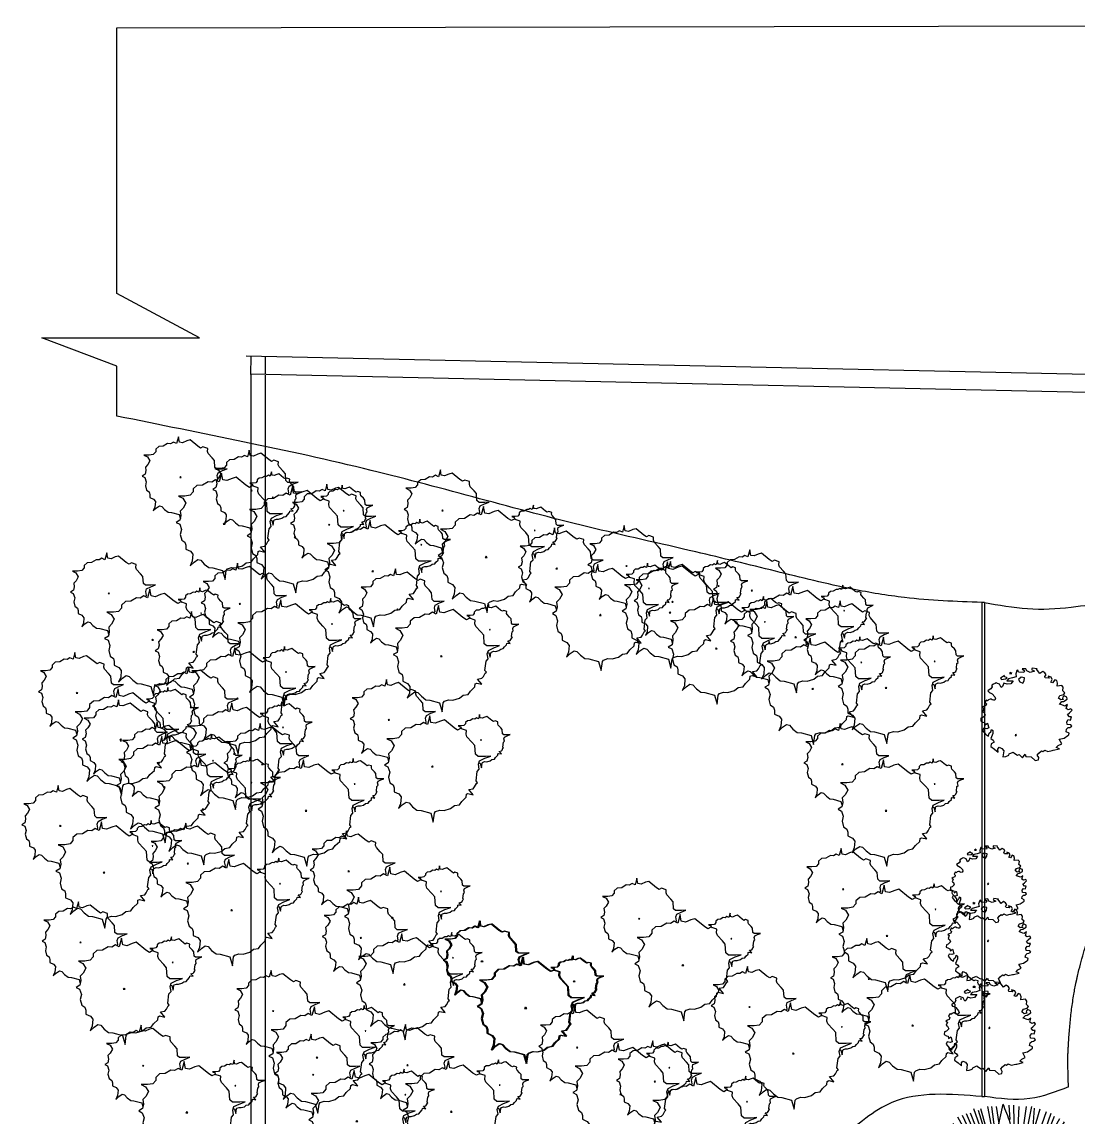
# Model space of a CAD drawing. Header units: millimetres. Extents: x 2699056 to 8562313, y 3604254 to 5198898.
# Drawn here: x 7222920 to 7282233, y 5012593 to 5074071 of the extents above; entities that cross this region are included whole.
import ezdxf

# ---------------------------------------------------------------- set-up
doc = ezdxf.new("R2010")
doc.units = ezdxf.units.MM
doc.header["$LTSCALE"] = 10
doc.header["$MEASUREMENT"] = 0
doc.layers.add('zelen', color=69, linetype='Continuous')

# ---------------------------------------------------------------- blocks, each defined once
blk = doc.blocks.new('K12-2')
at = {"linetype": 'Continuous'}
for p, q in [((-39.4, 233.2), (-44.2, 231.8)), ((-36.4, 222.2), (-39.4, 233.2)), ((2.7, 240.4), (-16, 239.4)), ((-16, 239.4), (-2.9, 229.8)), ((8.5, 228.4), (2.7, 240.4)), ((37.2, 242.9), (32.8, 236)), ((32.8, 236), (49, 227.3)), ((63.4, 239.9), (37.2, 242.9)), ((60, 238.5), (63.4, 239.9)), ((78.2, 215.1), (60, 238.5)), ((-110.2, 203.6), (-131.2, 190.2)), ((-131.2, 190.2), (-125.8, 183.5)), ((-125.8, 183.5), (-105.1, 186.5)), ((-111, 199.8), (-111, 199.8)), ((-95.4, 192.9), (-111, 199.8)), ((-105.1, 186.5), (-95.4, 192.9)), ((-88.1, 186.5), (-97.6, 176.8)), ((-97.6, 176.8), (-63.8, 176.4)), ((-67.3, 191.3), (-88.1, 186.5)), ((-75.8, 221.1), (-83.8, 215.1)), ((-83.8, 215.1), (-72.9, 214.1)), ((-63.8, 176.4), (-76.3, 160)), ((-72.9, 214.1), (-71.7, 220.1)), ((-47.9, 197.6), (-67.3, 191.3)), ((-44.2, 231.8), (-50.5, 213.2)), ((-50.5, 213.2), (-47.9, 197.6)), ((-7.3, 220.3), (-36.4, 222.2)), ((-21.4, 194.8), (-36.4, 183.8)), ((-36.4, 183.8), (-28.2, 170.2)), ((-3.9, 191.8), (-21.4, 194.8)), ((-12.6, 163.9), (-5.4, 176.8)), ((-2.9, 229.8), (-7.3, 220.3)), ((-5.4, 176.8), (-3.9, 191.8)), ((26.9, 221), (8.5, 228.4)), ((49, 227.3), (26.9, 221)), ((93.3, 225.4), (78.2, 215.1)), ((104.7, 218.1), (93.3, 225.4)), ((104.4, 199), (110.7, 207.7)), ((106.8, 191.8), (104.4, 199)), ((110.7, 207.7), (104.7, 218.1)), ((128.2, 190), (106.8, 191.8)), ((138, 196), (121.7, 200.8)), ((121.7, 200.8), (128.2, 190)), ((135.7, 169.7), (144, 183.5)), ((144, 183.5), (138, 196)), ((157.2, 181.4), (145.4, 165.6)), ((167.4, 177.8), (157.2, 181.4)), ((171.9, 163.7), (167.4, 177.8)), ((-191.6, 127.6), (-198.2, 123.6)), ((-198.2, 123.6), (-192.1, 115.1)), ((-182.4, 133.1), (-191.6, 127.6)), ((-175.4, 145), (-182.4, 133.1)), ((-167.8, 158.9), (-178.2, 152.9)), ((-178.2, 152.9), (-177.3, 149.7)), ((-177.3, 149.7), (-175.4, 145)), ((-160.5, 162.6), (-167.8, 158.9)), ((-153.5, 166), (-160.5, 162.6)), ((-147.4, 162.3), (-153.5, 166)), ((-136.5, 159.1), (-147.4, 162.3)), ((-127.8, 140.5), (-136.5, 159.1)), ((-119.9, 146.4), (-127.8, 140.5)), ((-113.7, 163.2), (-119.9, 146.4)), ((-96.1, 157.5), (-113.7, 163.2)), ((-76.3, 160), (-96.1, 157.5)), ((-28.2, 170.2), (-12.6, 163.9)), ((145.4, 165.6), (135.7, 169.7)), ((170.3, 147.4), (171.9, 163.7)), ((194.8, 151.5), (170.3, 147.4)), ((202.5, 141.9), (194.8, 151.5)), ((200.1, 122.9), (202.5, 141.9)), ((211.3, 112.1), (200.1, 122.9)), ((-206.4, 74.1), (-213.7, 61.9)), ((-213.7, 61.9), (-206.6, 54.3)), ((-200.8, 69.6), (-206.4, 74.1)), ((-195, 75.5), (-200.8, 69.6)), ((-186.7, 79.2), (-195, 75.5)), ((-192.1, 115.1), (-186.3, 111.9)), ((-181.6, 78.5), (-186.7, 79.2)), ((-186.3, 111.9), (-175.4, 106.9)), ((-176.1, 74.4), (-181.6, 78.5)), ((-169, 72.7), (-176.1, 74.4)), ((-175.4, 106.9), (-161.2, 90.2)), ((-162.2, 73), (-169, 72.7)), ((-157.4, 80.3), (-162.2, 73)), ((-161.2, 90.2), (-157.4, 80.3)), ((176.5, 84.7), (184.3, 97.8)), ((188.7, 74.2), (176.5, 84.7)), ((181.9, 50.9), (194.6, 65.4)), ((184.3, 97.8), (204.7, 103.2)), ((204.5, 76.7), (188.7, 74.2)), ((194.6, 65.4), (203.8, 66.6)), ((200.9, 89.6), (198.2, 82.4)), ((198.2, 82.4), (204.5, 76.7)), ((206.5, 96.9), (200.9, 89.6)), ((203.8, 66.6), (222.9, 79)), ((204.7, 103.2), (211.3, 112.1)), ((222, 90), (206.5, 96.9)), ((222.9, 79), (222, 90)), ((-220, 39.8), (-228.5, 34.3)), ((-228.5, 34.3), (-219.3, 29.9)), ((-219.3, 29.9), (-225.6, 12.9)), ((-225.6, 12.9), (-218.6, 7.6)), ((-210.1, 44.4), (-220, 39.8)), ((-218.6, 7.6), (-213, -5.8)), ((-206.6, 54.3), (-210.1, 44.4)), ((6.3, 3.5), (0, 0)), ((0, 0), (2, -5.3)), ((5.1, -2.8), (8, 1.4)), ((183.9, 51.6), (181.9, 50.9)), ((204, 44.2), (183.9, 51.6)), ((210.8, 41.9), (204, 44.2)), ((224.6, 50.9), (210.8, 41.9)), ((218.3, 29.3), (224.6, 50.9)), ((229, 22.6), (218.3, 29.3)), ((225.2, -3), (235.1, 5.3)), ((242.8, 27), (229, 22.6)), ((235.1, 5.3), (248.9, 19.4)), ((248.9, 19.4), (242.8, 27)), ((-236.1, -22.1), (-236.3, -35.7)), ((-236.3, -35.7), (-224.6, -42.8)), ((-225.4, -18.7), (-236.1, -22.1)), ((-213, -5.8), (-225.4, -18.7)), ((-224.6, -42.8), (-216.4, -45.4)), ((-216.4, -45.4), (-213.2, -58.2)), ((-213.2, -58.2), (-201.3, -48.3)), ((-201.3, -48.3), (-199.7, -51.6)), ((-199.7, -51.6), (-193.8, -74.2)), ((2, -5.3), (5.1, -2.8)), ((220.7, -41.4), (229, -30.1)), ((222.5, -56), (220.7, -41.4)), ((242.9, -58), (222.5, -56)), ((235.1, -15.6), (225.2, -3)), ((229, -30.1), (240.7, -33.2)), ((247, -15.6), (235.1, -15.6)), ((240.7, -33.2), (247, -15.6)), ((248.7, -64.5), (242.9, -58)), ((-220.3, -75.8), (-226.3, -87.3)), ((-226.3, -87.3), (-211, -107.5)), ((-204.7, -78.3), (-220.3, -75.8)), ((-211, -107.5), (-195.5, -117.2)), ((-193.8, -74.2), (-204.7, -78.3)), ((-195.5, -117.2), (-190.7, -102)), ((-190.7, -102), (-182.1, -94.6)), ((-172.2, -103.4), (-183.1, -130.3)), ((-182.1, -94.6), (-179.7, -82.4)), ((-179.7, -82.4), (-172.2, -88.4)), ((-172.2, -88.4), (-172.2, -103.4)), ((206.7, -128), (225.9, -114.4)), ((217.3, -94.4), (220, -81.1)), ((233.4, -101.5), (217.3, -94.4)), ((220, -81.1), (228.8, -72.8)), ((225.9, -114.4), (232.4, -110.3)), ((228.8, -72.8), (237.1, -71.8)), ((232.4, -110.3), (233.4, -101.5)), ((237.1, -71.8), (248.7, -64.5)), ((-183.1, -130.3), (-170.9, -139.7)), ((-181.2, -159.5), (-182.9, -172.4)), ((-182.9, -172.4), (-162.4, -187.2)), ((-164.2, -150.3), (-181.2, -159.5)), ((-170.9, -139.7), (-164.2, -150.3)), ((165.1, -178.2), (175.1, -167.4)), ((175.1, -167.4), (194.5, -158)), ((181.4, -133.6), (206.7, -128)), ((194.5, -158), (181.4, -133.6)), ((-162.4, -187.2), (-144.5, -203.3)), ((-144.7, -186.7), (-138.7, -177)), ((-144.5, -203.3), (-144.7, -186.7)), ((-138.7, -177), (-124.3, -183.3)), ((-124.3, -183.3), (-113.9, -196.4)), ((-113.9, -196.4), (-118.2, -227.7)), ((-118.2, -227.7), (-103.4, -225.6)), ((-103.4, -225.6), (-87.6, -219.7)), ((-87.6, -219.7), (-85, -212.5)), ((-85, -212.5), (-63.4, -202.2)), ((-63.4, -202.2), (-60, -206.3)), ((-60, -206.3), (-40.6, -219.2)), ((-40.6, -219.2), (-32.1, -215.5)), ((-32.1, -215.5), (-15, -233)), ((-15, -233), (0.7, -213.7)), ((0.7, -213.7), (3.4, -226.1)), ((3.4, -226.1), (32.3, -227.9)), ((32.3, -227.9), (53.2, -247.3)), ((64.3, -218.5), (72.9, -207.5)), ((72.2, -232.3), (64.3, -218.5)), ((70.2, -243.2), (72.2, -232.3)), ((72.9, -207.5), (86.9, -196)), ((86.9, -196), (93.8, -199.9)), ((93.8, -199.9), (104, -192)), ((104, -192), (119.8, -199.8)), ((119.8, -199.8), (143.5, -194.3)), ((143.5, -194.3), (149.6, -193.4)), ((149.6, -193.4), (183.1, -184.9)), ((183.1, -184.9), (165.1, -178.2)), ((53.2, -247.3), (70.2, -243.2))]:
    blk.add_line(p, q, dxfattribs=at)
blk = doc.blocks.new('Clump of Trees or Bushes - plan')
for points in [[(-10.993, 56.487), (-9.228, 58.426), (-10.144, 63.512), (-8.923, 67.033), (-3.43, 69.772), (2.673, 72.119), (-2.82, 71.728), (-10.449, 71.728), (-13.195, 74.075), (-13.806, 83.073), (-16.857, 86.594), (-22.045, 92.071), (-22.961, 94.81), (-22.656, 98.722), (-28.759, 100.678), (-31.811, 99.113), (-35.472, 101.461), (-45.543, 109.676), (-49.815, 108.503), (-55.308, 106.155), (-59.58, 106.938), (-60.801, 113.98), (-63.242, 104.982), (-67.209, 106.938), (-70.872, 104.59), (-74.839, 104.982), (-80.637, 101.461), (-86.435, 101.069), (-90.402, 97.548), (-90.402, 94.419), (-93.454, 90.898), (-98.947, 90.115), (-105.66, 90.115), (-101.083, 87.768), (-98.031, 82.682), (-100.778, 77.596), (-103.829, 74.466), (-103.219, 69.772), (-104.134, 65.077), (-108.102, 62.73), (-104.439, 60.774), (-102.609, 55.297), (-103.829, 50.211), (-102.303, 44.342), (-98.947, 41.995), (-98.031, 38.865), (-98.031, 34.953), (-93.148, 32.606), (-90.707, 29.476), (-91.317, 22.434), (-93.454, 17.348), (-89.487, 21.26), (-85.519, 23.999), (-82.468, 23.216), (-78.806, 19.304), (-74.228, 15.783), (-69.956, 15.392), (-59.886, 12.653), (-58.254, 7.074)], [(59.448, 5.262), (60.936, 4.858), (62.652, -1.011), (63.415, 4.858), (64.178, 5.836), (66.848, 6.814), (69.709, 6.569), (73.905, 7.792), (76.385, 9.748), (79.627, 10.237), (81.153, 12.438), (84.014, 15.127), (84.205, 17.084), (85.158, 17.573), (88.591, 16.839), (85.73, 20.262), (88.591, 20.751), (89.545, 21.974), (90.689, 24.174), (91.452, 24.663), (90.499, 25.886), (91.261, 31.999), (92.596, 33.466), (92.024, 36.645), (92.787, 38.845), (96.22, 40.557), (100.035, 42.024), (96.602, 41.779), (91.834, 41.779), (90.117, 43.246), (89.736, 48.871), (87.828, 51.071), (84.586, 54.494), (84.014, 56.206), (84.205, 58.651), (80.39, 59.873), (78.483, 58.895), (76.194, 60.362), (69.9, 65.497), (67.23, 64.764), (63.797, 63.297), (61.126, 63.786), (60.364, 68.187), (58.838, 62.563), (56.358, 63.786), (54.07, 62.319), (51.59, 62.563), (47.966, 60.362), (44.343, 60.118), (41.863, 57.917), (41.863, 55.961), (39.956, 53.761), (36.523, 53.272), (32.327, 53.272), (35.187, 51.805), (36.641, 49.381)]]:
    blk.add_lwpolyline(points)
for points in [[(-4.577, 66.508), (-7.629, 55.261), (-12.588, 57.706), (-17.166, 54.772), (-22.125, 55.261), (-29.372, 50.86), (-36.62, 50.371), (-41.579, 45.969), (-41.579, 42.057), (-45.393, 37.656), (-52.259, 36.678), (-60.651, 36.678), (-54.93, 33.743), (-51.115, 27.386), (-54.548, 21.029), (-58.363, 17.116), (-57.6, 11.248), (-58.744, 5.38), (-63.703, 2.446), (-59.126, 0), (-56.837, -6.846), (-58.363, -13.203), (-56.455, -20.539), (-52.259, -23.473), (-51.115, -27.385), (-51.115, -32.275), (-45.012, -35.21), (-41.96, -39.122), (-42.723, -47.924), (-45.393, -54.282), (-40.434, -49.391), (-35.475, -45.968), (-31.661, -46.946), (-27.083, -51.837), (-21.362, -56.238), (-16.021, -56.727), (-3.433, -60.15), (0, -71.887), (1.526, -60.15), (3.052, -58.194), (8.392, -56.238), (14.114, -56.727), (22.506, -54.282), (27.465, -50.369), (33.949, -49.391), (37.001, -44.99), (42.723, -39.611), (43.104, -35.699), (45.012, -34.721), (51.878, -36.188), (46.156, -29.341), (51.878, -28.363), (53.785, -25.918), (56.074, -21.517), (57.6, -20.539), (55.692, -18.094), (57.218, -5.868), (59.888, -2.934), (58.744, 3.424), (60.27, 7.825), (67.136, 11.248), (74.765, 14.182), (67.899, 13.693), (58.363, 13.693), (54.93, 16.627), (54.167, 27.875), (50.352, 32.276), (43.867, 39.123), (42.723, 42.546), (43.104, 47.436), (35.475, 49.882), (31.661, 47.925), (27.083, 50.86), (14.495, 61.129), (9.155, 59.662), (2.289, 56.728), (-3.052, 57.706)], [(-58.055, 61.947), (-58.97, 60.774), (-57.139, 60.774)], [(62.08, 35.667), (61.508, 34.933), (62.652, 34.933)], [(-1.144, 1.468), (-2.289, 0), (0, 0)]]:
    blk.add_lwpolyline(points, close=True)
blk = doc.blocks.new('T12')
for p, q in [((-0.023, 0.047), (-0.446, 1.098)), ((-0.149, 0.431), (-0.409, 1.143)), ((-0.097, 0.297), (-0.357, 1.125)), ((-0.143, 0.493), (-0.328, 1.143)), ((-0.135, 0.546), (-0.253, 1.17)), ((-0.164, 0.831), (-0.209, 1.17)), ((-0.127, 0.983), (-0.157, 1.17)), ((-0.002, 1.026), (-0.016, 1.187)), ((0.021, 0.11), (0.332, 1.143)), ((0.044, 0.804), (0.036, 1.187)), ((0.044, 0.225), (0.177, 1.17)), ((0.066, 0.546), (0.095, 1.17)), ((0.088, 0.404), (0.236, 1.17)), ((0.118, 0.297), (0.399, 1.116)), ((0.251, 0.946), (0.266, 1.152)), ((0.259, 0.537), (0.452, 1.098)), ((-0.284, 0.483), (-0.639, 0.983)), ((-0.298, 0.537), (-0.587, 1.053)), ((-0.143, 0.252), (-0.535, 1.071)), ((-0.149, 0.306), (-0.491, 1.09)), ((0.332, 0.67), (0.488, 1.063)), ((0.384, 0.751), (0.548, 1.036)), ((0.496, 0.831), (0.6, 1)), ((-0.476, 0.715), (-0.668, 0.929)), ((0.622, 0.724), (0.748, 0.884)), ((0.629, 0.795), (0.718, 0.92)), ((-0.387, 0.314), (-0.936, 0.742)), ((-0.602, 0.537), (-0.861, 0.795)), ((-0.668, 0.617), (-0.847, 0.839)), ((-0.691, 0.715), (-0.802, 0.849)), ((0.102, 0.092), (0.867, 0.795)), ((0.259, 0.217), (0.911, 0.732)), ((0.533, 0.563), (0.815, 0.839)), ((-0.068, 0.056), (-1.01, 0.617)), ((-0.328, 0.225), (-0.981, 0.689)), ((0.029, 0.02), (0.963, 0.653)), ((0.488, 0.261), (0.978, 0.626)), ((-0.595, 0.261), (-1.07, 0.528)), ((-0.491, 0.252), (-1.033, 0.555)), ((0.326, 0.181), (1.045, 0.501)), ((0.577, 0.297), (1.023, 0.6)), ((-0.298, 0.127), (-1.114, 0.404)), ((-0.232, 0.119), (-1.099, 0.458)), ((0.822, 0.341), (1.037, 0.439)), ((0.941, 0.341), (1.075, 0.386)), ((-0.773, 0.217), (-1.159, 0.279)), ((-0.632, 0.199), (-1.136, 0.341)), ((-1.077, 0.217), (-1.166, 0.234)), ((0.755, 0.1), (1.156, 0.154)), ((0.978, 0.181), (1.141, 0.225)), ((-0.936, 0.056), (-1.166, 0.047)), ((-1.01, 0.083), (-1.151, 0.1)), ((-0.706, -0.015), (-1.151, 0.003)), ((0.488, 0.03), (1.164, 0.038)), ((0.659, 0.083), (1.156, 0.1)), ((-0.491, -0.015), (-1.195, -0.131)), ((-0.276, -0.032), (-1.18, -0.202)), ((-0.802, -0.032), (-1.18, -0.059)), ((-0.075, -0.015), (-1.143, -0.3)), ((-0.091, -0.122), (-0.736, -0.941)), ((-0.023, -0.112), (0.102, -1.164)), ((0.036, -0.042), (0.77, -0.861)), ((0.147, -0.007), (1.178, -0.05)), ((0.377, -0.059), (1.178, -0.157)), ((-0.446, -0.166), (-1.143, -0.345)), ((-0.394, -0.157), (-1.106, -0.415)), ((-0.342, -0.131), (-1.07, -0.495)), ((-0.008, -0.157), (0.036, -1.155)), ((0.006, -0.131), (0.177, -1.155)), ((0.147, -0.131), (0.837, -0.798)), ((0.222, -0.166), (0.919, -0.736)), ((0.266, -0.219), (0.911, -0.808)), ((0.637, -0.139), (1.156, -0.219)), ((0.741, -0.176), (1.104, -0.282)), ((-0.639, -0.336), (-1.033, -0.54)), ((-0.284, -0.318), (-0.757, -0.915)), ((-0.335, -0.363), (-0.757, -0.87)), ((-0.187, -0.291), (-0.684, -0.941)), ((-0.031, -0.326), (-0.068, -1.182)), ((-0.016, -0.256), (-0.002, -1.155)), ((0.236, -0.326), (0.711, -0.915)), ((0.533, -0.345), (0.963, -0.692)), ((0.926, -0.282), (1.089, -0.318)), ((1, -0.345), (1.097, -0.353)), ((-0.699, -0.388), (-1.025, -0.594)), ((-0.379, -0.398), (-0.817, -0.834)), ((-0.232, -0.398), (-0.624, -0.995)), ((-0.261, -0.47), (-0.558, -1.012)), ((0.274, -0.371), (0.644, -0.985)), ((0.652, -0.38), (0.978, -0.647)), ((0.763, -0.415), (1.023, -0.585)), ((0.978, -0.47), (1.045, -0.513)), ((-0.684, -0.594), (-0.869, -0.781)), ((0.11, -0.487), (0.214, -1.146)), ((-0.78, -0.62), (-0.906, -0.746)), ((-0.305, -0.612), (-0.513, -1.039)), ((-0.32, -0.719), (-0.469, -1.075)), ((-0.083, -0.612), (-0.172, -1.137)), ((-0.068, -0.665), (-0.105, -1.127)), ((0.162, -0.612), (0.28, -1.102)), ((0.259, -0.816), (0.326, -1.102)), ((0.459, -0.808), (0.577, -1.003)), ((-0.365, -0.958), (-0.454, -1.102)), ((-0.209, -0.923), (-0.246, -1.146)), ((0.318, -0.896), (0.377, -1.057)), ((0.473, -0.95), (0.504, -1.039))]:
    blk.add_line(p, q)
for points in [[(-0.014, 0.011, -0.018232), (-0.094, 0.29, -0.024654), (-0.135, 0.501, -0.00785), (-0.167, 0.754, -0.014321), (-0.149, 0.893), (-0.083, 1.195)], [(-0.014, 0.011, 0.025596), (0.035, 0.302, 0.037835), (0.044, 0.501, 0.00676), (0.033, 0.716, 0.00961), (0.021, 0.866, 0.051445), (-0.004, 0.99, 0.029602), (-0.083, 1.195)], [(-0.013, 0.012, 0.025596), (-0.151, 0.272, 0.037835), (-0.266, 0.435, 0.00676), (-0.406, 0.599, 0.00961), (-0.508, 0.71, 0.051445), (-0.603, 0.793, 0.029602), (-0.791, 0.907)], [(-0.013, 0.012, -0.018232), (-0.246, 0.184, -0.024654), (-0.408, 0.326, -0.00785), (-0.588, 0.506, -0.014321), (-0.659, 0.628), (-0.791, 0.907)], [(-0.014, 0.011, 0.025596), (0.209, 0.204, 0.037835), (0.342, 0.353, 0.00676), (0.47, 0.525, 0.00961), (0.556, 0.649, 0.051445), (0.616, 0.761, 0.029602), (0.685, 0.969)], [(-0.014, 0.011, -0.018232), (0.102, 0.277, -0.024654), (0.204, 0.466, -0.00785), (0.34, 0.682, -0.014321), (0.442, 0.778), (0.685, 0.969)], [(-0.005, 0.013, -0.018232), (0.254, 0.145, -0.024654), (0.452, 0.226, -0.00785), (0.694, 0.307, -0.014321), (0.835, 0.316), (1.144, 0.309)], [(-0.005, 0.013, 0.025596), (0.29, 0.021, 0.037835), (0.487, 0.051, 0.00676), (0.695, 0.103, 0.00961), (0.841, 0.144, 0.051445), (0.958, 0.193, 0.029602), (1.144, 0.309)], [(-0.021, 0.014, 0.025596), (-0.298, 0.116, 0.037835), (-0.492, 0.161, 0.00676), (-0.705, 0.191, 0.00961), (-0.855, 0.207, 0.051445), (-0.982, 0.205, 0.029602), (-1.198, 0.166)], [(-0.021, 0.014, -0.018232), (-0.31, -0.013, -0.024654), (-0.525, -0.014, -0.00785), (-0.78, 0.001, -0.014321), (-0.913, 0.044), (-1.198, 0.166)], [(0, 0.013, 0.025596), (-0.149, -0.241, 0.037835), (-0.228, -0.424, 0.00676), (-0.294, -0.628, 0.00961), (-0.336, -0.774, 0.051445), (-0.357, -0.899, 0.029602), (-0.356, -1.118)], [(0, 0.013, -0.018232), (-0.025, -0.276, -0.024654), (-0.061, -0.487, -0.00785), (-0.121, -0.736, -0.014321), (-0.187, -0.86), (-0.356, -1.118)], [(-0.014, 0.005, 0.025596), (0.045, -0.283, 0.037835), (0.11, -0.472, 0.00676), (0.198, -0.668, 0.00961), (0.264, -0.804, 0.051445), (0.332, -0.911, 0.029602), (0.48, -1.073)], [(-0.014, 0.005, -0.018232), (0.161, -0.226, -0.024654), (0.276, -0.407, -0.00785), (0.398, -0.632, -0.014321), (0.432, -0.768), (0.48, -1.073)], [(-0.003, 0.002, 0.025596), (0.236, -0.17, 0.037835), (0.411, -0.266, 0.00676), (0.609, -0.351, 0.00961), (0.749, -0.407, 0.051445), (0.872, -0.438, 0.029602), (1.09, -0.458)], [(-0.003, 0.002, -0.018232), (0.283, -0.05, -0.024654), (0.49, -0.106, -0.00785), (0.731, -0.188, -0.014321), (0.849, -0.266), (1.09, -0.458)], [(0, -0.005, 0.025596), (-0.273, -0.115, 0.037835), (-0.447, -0.212, 0.00676), (-0.625, -0.333, 0.00961), (-0.747, -0.423, 0.051445), (-0.839, -0.509, 0.029602), (-0.973, -0.683)], [(0, -0.005, -0.018232), (-0.196, -0.219, -0.024654), (-0.354, -0.364, -0.00785), (-0.553, -0.524, -0.014321), (-0.681, -0.582), (-0.973, -0.683)]]:
    blk.add_lwpolyline(points, format="xyb")

msp = doc.modelspace()

# ---------------------------------------------------------------- linework, layer by layer
for p, q in [((7228251, 5073746), (7390259, 5074071)), ((7228251, 5058828), (7228251, 5073746)), ((7232891, 5056343), (7228251, 5058828)), ((7228251, 5054752), (7224036, 5056343)), ((7224036, 5056343), (7232891, 5056343)), ((7399842, 5051750), (7235511, 5055299)), ((7235772, 5054272), (7235794, 5055293)), ((7236579, 5055276), (7236574, 5054276)), ((7228251, 5051945), (7228251, 5054752)), ((7398842, 5050772), (7235772, 5054289)), ((7235772, 5054272), (7235772, 4928920)), ((7236579, 5054250), (7236572, 4929920)), ((7276828, 5041482), (7276828, 5013746)), ((7276978, 5041482), (7276828, 5041482)), ((7276978, 5041482), (7276978, 5013746)), ((7276978, 5040284), (7276978, 5040284)), ((7276828, 5013746), (7276978, 5013746))]:
    msp.add_line(p, q)
at = {"linetype": 'Continuous'}
for p, q in [((7278794, 5037671), (7278728, 5037475)), ((7278845, 5037686), (7278794, 5037671)), ((7278877, 5037570), (7278845, 5037686)), ((7279290, 5037762), (7279092, 5037751)), ((7279092, 5037751), (7279231, 5037650)), ((7279231, 5037650), (7279184, 5037549)), ((7279351, 5037635), (7279290, 5037762)), ((7279545, 5037557), (7279351, 5037635)), ((7279778, 5037624), (7279545, 5037557)), ((7279654, 5037788), (7279608, 5037715)), ((7279608, 5037715), (7279778, 5037624)), ((7279931, 5037757), (7279654, 5037788)), ((7279895, 5037742), (7279931, 5037757)), ((7280087, 5037495), (7279895, 5037742)), ((7280247, 5037603), (7280087, 5037495)), ((7280367, 5037527), (7280247, 5037603)), ((7277640, 5036976), (7277566, 5036941)), ((7277705, 5036937), (7277640, 5036976)), ((7278098, 5037374), (7277875, 5037232)), ((7277875, 5037232), (7277933, 5037161)), ((7277933, 5037161), (7278152, 5037193)), ((7278089, 5037333), (7278089, 5037333)), ((7278254, 5037260), (7278089, 5037333)), ((7278152, 5037193), (7278254, 5037260)), ((7278331, 5037193), (7278231, 5037090)), ((7278231, 5037090), (7278588, 5037086)), ((7278550, 5037243), (7278331, 5037193)), ((7278461, 5037559), (7278376, 5037495)), ((7278376, 5037495), (7278491, 5037484)), ((7278588, 5037086), (7278455, 5036913)), ((7278491, 5037484), (7278504, 5037547)), ((7278755, 5037310), (7278550, 5037243)), ((7278728, 5037475), (7278755, 5037310)), ((7279184, 5037549), (7278877, 5037570)), ((7279035, 5037280), (7278877, 5037165)), ((7278877, 5037165), (7278963, 5037021)), ((7278963, 5037021), (7279128, 5036954)), ((7279220, 5037249), (7279035, 5037280)), ((7279128, 5036954), (7279204, 5037090)), ((7279204, 5037090), (7279220, 5037249)), ((7280364, 5037325), (7280430, 5037417)), ((7280389, 5037249), (7280364, 5037325)), ((7280430, 5037417), (7280367, 5037527)), ((7280615, 5037230), (7280389, 5037249)), ((7280719, 5037294), (7280547, 5037344)), ((7280547, 5037344), (7280615, 5037230)), ((7280694, 5037015), (7280782, 5037161)), ((7280796, 5036972), (7280694, 5037015)), ((7280782, 5037161), (7280719, 5037294)), ((7280922, 5037139), (7280796, 5036972)), ((7281030, 5037101), (7280922, 5037139)), ((7281076, 5036952), (7281030, 5037101)), ((7277238, 5036571), (7277168, 5036528)), ((7277168, 5036528), (7277232, 5036439)), ((7277232, 5036439), (7277294, 5036405)), ((7277335, 5036629), (7277238, 5036571)), ((7277294, 5036405), (7277408, 5036353)), ((7277408, 5036754), (7277335, 5036629)), ((7277489, 5036902), (7277380, 5036838)), ((7277380, 5036838), (7277389, 5036804)), ((7277389, 5036804), (7277408, 5036754)), ((7277408, 5036353), (7277559, 5036175)), ((7277566, 5036941), (7277489, 5036902)), ((7277820, 5036903), (7277705, 5036937)), ((7277911, 5036707), (7277820, 5036903)), ((7277996, 5036769), (7277911, 5036707)), ((7278060, 5036946), (7277996, 5036769)), ((7278247, 5036887), (7278060, 5036946)), ((7278455, 5036913), (7278247, 5036887)), ((7281060, 5036780), (7281076, 5036952)), ((7281319, 5036823), (7281060, 5036780)), ((7281399, 5036722), (7281319, 5036823)), ((7281374, 5036521), (7281399, 5036722)), ((7281493, 5036407), (7281374, 5036521)), ((7281423, 5036313), (7281493, 5036407)), ((7277082, 5036005), (7277004, 5035877)), ((7277004, 5035877), (7277080, 5035796)), ((7277080, 5035796), (7277042, 5035692)), ((7277141, 5035959), (7277082, 5036005)), ((7277202, 5036020), (7277141, 5035959)), ((7277290, 5036060), (7277202, 5036020)), ((7277344, 5036052), (7277290, 5036060)), ((7277401, 5036009), (7277344, 5036052)), ((7277477, 5035990), (7277401, 5036009)), ((7277548, 5035994), (7277477, 5035990)), ((7277599, 5036071), (7277548, 5035994)), ((7277559, 5036175), (7277599, 5036071)), ((7281125, 5036117), (7281207, 5036256)), ((7281254, 5036007), (7281125, 5036117)), ((7281182, 5035761), (7281317, 5035914)), ((7281204, 5035768), (7281182, 5035761)), ((7281416, 5035690), (7281204, 5035768)), ((7281207, 5036256), (7281423, 5036313)), ((7281421, 5036033), (7281254, 5036007)), ((7281317, 5035914), (7281414, 5035927)), ((7281383, 5036170), (7281355, 5036093)), ((7281355, 5036093), (7281421, 5036033)), ((7281443, 5036246), (7281383, 5036170)), ((7281414, 5035927), (7281615, 5036058)), ((7281606, 5036173), (7281443, 5036246)), ((7281633, 5035761), (7281487, 5035666)), ((7281566, 5035533), (7281633, 5035761)), ((7281615, 5036058), (7281606, 5036173)), ((7276938, 5035643), (7276848, 5035585)), ((7276848, 5035585), (7276945, 5035539)), ((7276945, 5035539), (7276879, 5035359)), ((7276879, 5035359), (7276952, 5035303)), ((7277012, 5035162), (7276881, 5035025)), ((7277042, 5035692), (7276938, 5035643)), ((7276952, 5035303), (7277012, 5035162)), ((7281487, 5035666), (7281416, 5035690)), ((7281680, 5035462), (7281566, 5035533)), ((7281640, 5035191), (7281744, 5035279)), ((7281744, 5035059), (7281640, 5035191)), ((7281825, 5035509), (7281680, 5035462)), ((7281744, 5035279), (7281890, 5035429)), ((7281890, 5035429), (7281825, 5035509)), ((7276767, 5034990), (7276766, 5034846)), ((7276766, 5034846), (7276890, 5034771)), ((7276881, 5035025), (7276767, 5034990)), ((7276890, 5034771), (7276976, 5034743)), ((7276976, 5034743), (7277010, 5034609)), ((7277010, 5034609), (7277136, 5034714)), ((7277136, 5034714), (7277152, 5034678)), ((7277152, 5034678), (7277215, 5034439)), ((7281592, 5034786), (7281680, 5034906)), ((7281611, 5034631), (7281592, 5034786)), ((7281827, 5034611), (7281611, 5034631)), ((7281680, 5034906), (7281803, 5034872)), ((7281870, 5035059), (7281744, 5035059)), ((7281766, 5034465), (7281888, 5034542)), ((7281803, 5034872), (7281870, 5035059)), ((7281888, 5034542), (7281827, 5034611)), ((7276934, 5034422), (7276872, 5034301)), ((7276872, 5034301), (7277033, 5034088)), ((7277100, 5034396), (7276934, 5034422)), ((7277033, 5034088), (7277197, 5033985)), ((7277215, 5034439), (7277100, 5034396)), ((7277197, 5033985), (7277247, 5034146)), ((7277247, 5034146), (7277338, 5034224)), ((7277443, 5034131), (7277328, 5033847)), ((7277338, 5034224), (7277364, 5034353)), ((7277364, 5034353), (7277443, 5034290)), ((7277443, 5034290), (7277443, 5034131)), ((7281444, 5033872), (7281647, 5034015)), ((7281556, 5034226), (7281584, 5034366)), ((7281726, 5034152), (7281556, 5034226)), ((7281584, 5034366), (7281678, 5034454)), ((7281647, 5034015), (7281715, 5034058)), ((7281678, 5034454), (7281766, 5034465)), ((7281715, 5034058), (7281726, 5034152)), ((7277328, 5033847), (7277457, 5033748)), ((7277347, 5033539), (7277329, 5033403)), ((7277329, 5033403), (7277547, 5033246)), ((7277527, 5033636), (7277347, 5033539)), ((7277457, 5033748), (7277527, 5033636)), ((7277733, 5033252), (7277796, 5033354)), ((7277796, 5033354), (7277949, 5033287)), ((7277949, 5033287), (7278058, 5033149)), ((7281005, 5033341), (7281110, 5033455)), ((7281195, 5033270), (7281005, 5033341)), ((7281110, 5033455), (7281315, 5033554)), ((7281177, 5033812), (7281444, 5033872)), ((7281315, 5033554), (7281177, 5033812)), ((7277547, 5033246), (7277735, 5033076)), ((7277735, 5033076), (7277733, 5033252)), ((7278058, 5033149), (7278013, 5032819)), ((7278013, 5032819), (7278170, 5032841)), ((7278170, 5032841), (7278337, 5032903)), ((7278337, 5032903), (7278364, 5032979)), ((7278364, 5032979), (7278592, 5033087)), ((7278592, 5033087), (7278627, 5033045)), ((7278627, 5033045), (7278832, 5032908)), ((7278832, 5032908), (7278922, 5032947)), ((7278922, 5032947), (7279103, 5032763)), ((7279103, 5032763), (7279268, 5032966)), ((7279268, 5032966), (7279297, 5032835)), ((7279297, 5032835), (7279602, 5032817)), ((7279602, 5032817), (7279823, 5032611)), ((7279940, 5032916), (7280031, 5033031)), ((7280024, 5032770), (7279940, 5032916)), ((7280003, 5032654), (7280024, 5032770)), ((7280031, 5033031), (7280179, 5033153)), ((7280179, 5033153), (7280252, 5033112)), ((7280252, 5033112), (7280360, 5033196)), ((7280360, 5033196), (7280527, 5033114)), ((7280527, 5033114), (7280776, 5033171)), ((7280776, 5033171), (7280841, 5033181)), ((7280841, 5033181), (7281195, 5033270)), ((7279823, 5032611), (7280003, 5032654))]:
    msp.add_line(p, q, dxfattribs=at)
msp.add_lwpolyline([(7278764, 5034079), (7278698, 5034042), (7278720, 5033986), (7278752, 5034012), (7278782, 5034057)], dxfattribs=at)
for points, knots in [([(7276828, 5041482), (7275377, 5041537), (7272940, 5041629), (7269069, 5042280), (7265184, 5043250), (7260240, 5044464), (7252624, 5046135), (7241927, 5049263), (7233025, 5050972), (7228251, 5051945)], [0, 0, 0, 0, 4350.331225, 7307.035646, 11757.963323, 16358.700806, 22581.2468, 35145.002511, 49758.642477, 49758.642477, 49758.642477, 49758.642477]), ([(7281696, 5014292), (7281643, 5015671), (7281647, 5015764), (7281654, 5015931), (7281658, 5016006), (7281663, 5016122), (7281665, 5016163), (7281669, 5016237), (7281671, 5016270), (7281674, 5016335), (7281676, 5016368), (7281681, 5016466), (7281685, 5016532), (7281696, 5016729), (7281704, 5016860), (7281732, 5017267), (7281754, 5017544), (7281805, 5018098), (7281835, 5018376), (7281906, 5018932), (7281947, 5019210), (7282003, 5019545), (7282013, 5019601), (7282043, 5019768), (7282064, 5019880), (7282092, 5020019), (7282097, 5020046), (7282106, 5020092), (7282110, 5020111), (7282117, 5020145), (7282121, 5020161), (7282127, 5020192), (7282130, 5020207), (7282140, 5020253), (7282147, 5020284), (7282167, 5020376), (7282181, 5020437), (7282223, 5020620), (7282252, 5020741), (7282335, 5021071), (7282390, 5021278), (7282506, 5021689), (7282565, 5021893), (7282688, 5022298), (7282750, 5022499), (7282877, 5022898), (7282941, 5023097), (7283068, 5023492), (7283132, 5023688), (7283257, 5024080), (7283319, 5024275), (7283384, 5024483), (7283388, 5024497), (7283396, 5024522), (7283399, 5024534), (7283407, 5024557), (7283410, 5024568), (7283421, 5024603), (7283428, 5024626), (7283449, 5024695), (7283463, 5024742), (7283506, 5024881), (7283534, 5024975), (7283614, 5025243), (7283667, 5025418), (7283773, 5025770), (7283827, 5025947), (7283937, 5026302), (7283993, 5026481), (7284110, 5026838), (7284171, 5027017), (7284298, 5027376), (7284364, 5027555), (7284504, 5027912), (7284577, 5028091), (7284733, 5028446), (7284815, 5028623), (7284921, 5028837), (7284940, 5028874), (7284967, 5028927), (7284975, 5028942), (7284989, 5028970), (7284996, 5028983), (7285017, 5029023), (7285031, 5029050), (7285074, 5029132), (7285104, 5029185), (7285193, 5029346), (7285253, 5029451), (7285377, 5029659), (7285440, 5029762), (7285596, 5030009), (7285689, 5030151), (7285879, 5030433), (7285976, 5030571), (7286171, 5030845), (7286269, 5030980), (7286467, 5031247), (7286566, 5031379), (7286765, 5031642), (7286864, 5031772), (7287061, 5032031), (7287159, 5032160), (7287354, 5032416), (7287450, 5032544), (7287556, 5032688), (7287568, 5032704), (7287587, 5032730), (7287595, 5032740), (7287617, 5032771), (7287632, 5032791), (7287663, 5032832), (7287678, 5032853), (7287723, 5032914), (7287753, 5032955), (7287843, 5033079), (7287902, 5033163), (7288084, 5033417), (7288206, 5033589), (7288450, 5033936), (7288572, 5034110), (7288819, 5034461), (7288944, 5034637), (7289196, 5034989), (7289324, 5035164), (7289584, 5035515), (7289716, 5035690), (7289987, 5036037), (7290125, 5036209), (7290409, 5036550), (7290555, 5036718), (7290831, 5037023), (7290960, 5037160), (7291224, 5037429), (7291360, 5037562), (7291639, 5037821), (7291782, 5037948), (7292078, 5038195), (7292230, 5038315), (7292401, 5038442), (7292415, 5038453), (7292439, 5038470), (7292448, 5038477), (7292467, 5038491), (7292475, 5038497), (7292492, 5038509), (7292501, 5038515), (7292526, 5038534), (7292543, 5038546), (7292594, 5038582), (7292629, 5038606), (7292731, 5038677), (7292800, 5038724), (7292977, 5038841), (7293086, 5038910), (7293303, 5039045), (7293411, 5039111), (7293627, 5039240), (7293735, 5039303), (7293949, 5039427), (7294056, 5039488), (7294267, 5039608), (7294371, 5039668), (7294577, 5039787), (7294679, 5039846), (7294880, 5039963), (7294978, 5040022), (7295172, 5040140), (7295267, 5040199), (7295452, 5040318), (7295542, 5040378), (7295718, 5040499), (7295804, 5040560), (7295969, 5040684), (7296050, 5040747), (7296189, 5040862), (7296250, 5040914), (7296368, 5041020), (7296424, 5041074), (7296534, 5041183), (7296587, 5041239), (7296648, 5041307), (7296658, 5041318), (7296689, 5041353), (7296709, 5041377), (7296739, 5041412), (7296749, 5041424), (7296765, 5041444), (7296771, 5041451), (7296783, 5041466), (7296789, 5041474), (7296795, 5041481), (7296795, 5041482), (7296795, 5041482)], [0, 0, 0, 0, 2562.523836, 2562.523836, 2783.053407, 2783.053407, 2904.339792, 2904.339792, 3000.442465, 3000.442465, 3096.545137, 3096.545137, 3288.750482, 3288.750482, 3673.161171, 3673.161171, 4476.589252, 4476.589252, 5280.017333, 5280.017333, 6083.445413, 6083.445413, 6244.797168, 6244.797168, 6567.500678, 6567.500678, 6645.604109, 6645.604109, 6700.570085, 6700.570085, 6745.117446, 6745.117446, 6789.664808, 6789.664808, 6878.75953, 6878.75953, 7056.948974, 7056.948974, 7413.327864, 7413.327864, 8031.863747, 8031.863747, 8650.39963, 8650.39963, 9268.935513, 9268.935513, 9887.471396, 9887.471396, 10506.00728, 10506.00728, 11124.543163, 11124.543163, 11168.363314, 11168.363314, 11205.023369, 11205.023369, 11241.683424, 11241.683424, 11315.003534, 11315.003534, 11461.643754, 11461.643754, 11754.924194, 11754.924194, 12297.185013, 12297.185013, 12839.445831, 12839.445831, 13381.706649, 13381.706649, 13923.967467, 13923.967467, 14466.228285, 14466.228285, 15008.489103, 15008.489103, 15550.749921, 15550.749921, 15667.157186, 15667.157186, 15714.188382, 15714.188382, 15753.836245, 15753.836245, 15838.514762, 15838.514762, 16007.871797, 16007.871797, 16346.585868, 16346.585868, 16685.299938, 16685.299938, 17168.436548, 17168.436548, 17651.573159, 17651.573159, 18134.709769, 18134.709769, 18617.84638, 18617.84638, 19100.98299, 19100.98299, 19584.119601, 19584.119601, 20067.256211, 20067.256211, 20127.500312, 20127.500312, 20166.122815, 20166.122815, 20243.36782, 20243.36782, 20320.612825, 20320.612825, 20475.102835, 20475.102835, 20784.082855, 20784.082855, 21413.510321, 21413.510321, 22042.937786, 22042.937786, 22672.365252, 22672.365252, 23301.792717, 23301.792717, 23931.220183, 23931.220183, 24560.647649, 24560.647649, 25190.075114, 25190.075114, 25716.893592, 25716.893592, 26243.71207, 26243.71207, 26770.530547, 26770.530547, 27297.349025, 27297.349025, 27344.583858, 27344.583858, 27376.867395, 27376.867395, 27405.164037, 27405.164037, 27433.460679, 27433.460679, 27490.053964, 27490.053964, 27603.240532, 27603.240532, 27829.613669, 27829.613669, 28185.323504, 28185.323504, 28541.03334, 28541.03334, 28896.743176, 28896.743176, 29252.453011, 29252.453011, 29608.162847, 29608.162847, 29963.872682, 29963.872682, 30319.582518, 30319.582518, 30675.292353, 30675.292353, 31031.002189, 31031.002189, 31386.712024, 31386.712024, 31742.42186, 31742.42186, 32030.950107, 32030.950107, 32319.478354, 32319.478354, 32608.006601, 32608.006601, 32666.983059, 32666.983059, 32784.935975, 32784.935975, 32845.575155, 32845.575155, 32881.830904, 32881.830904, 32918.086653, 32918.086653, 32918.927677, 32918.927677, 32918.927677, 32918.927677]), ([(7276828, 5013746), (7275055, 5013893), (7272055, 5014141), (7267938, 5010461), (7261933, 5006727), (7256094, 5000059), (7245472, 4995129), (7236311, 4992361), (7229736, 4990169), (7228251, 4989671)], [0, 0, 0, 0, 5058.501791, 8557.369829, 15881.718845, 26503.86908, 34486.732742, 50579.814726, 55280.085156, 55280.085156, 55280.085156, 55280.085156])]:
    msp.add_open_spline(points, degree=3, knots=knots)
for points in [[(7276978, 5041482), (7279393, 5041138), (7281837, 5041216), (7283920, 5041451), (7286865, 5041357), (7289356, 5041545), (7294130, 5041424), (7296795, 5041482), (7298022, 5041482), (7300412, 5041472), (7304536, 5042098), (7309035, 5041113), (7313838, 5041694), (7318439, 5041618), (7321674, 5041482), (7323689, 5041482), (7331421, 5041259), (7335412, 5041482), (7344417, 5041000), (7349653, 5041840), (7355731, 5041776), (7361086, 5041482)], [(7281696, 5014292), (7279519, 5013629), (7276978, 5013746)]]:
    msp.add_spline(points, degree=3)

# ---------------------------------------------------------------- block references
at = {"xscale": 5048.356903440827, "yscale": 5048.356903440827, "zscale": 5048.356903440827}
msp.add_blockref('T12', (7278435, 5007278), dxfattribs=at)
at = {"layer": 'zelen'}
for name, p, xscale, yscale, zscale in [('Clump of Trees or Bushes - plan', (7234330, 5045873), 43.11638107232748, 43.11638107232748, 43.11638107232748), ('Clump of Trees or Bushes - plan', (7238310, 5045125), 43.11638107232748, 43.11638107232748, 43.11638107232748), ('Clump of Trees or Bushes - plan', (7249042, 5044009), 43.11638107232748, 43.11638107232748, 43.11638107232748), ('Clump of Trees or Bushes - plan', (7242672, 5043213), 43.11638107232748, 43.11638107232748, 43.11638107232748), ('Clump of Trees or Bushes - plan', (7255455, 5040754), 43.11638107232748, 43.11638107232748, 43.11638107232748), ('Clump of Trees or Bushes - plan', (7259371, 5040892), 43.11638107232748, 43.11638107232748, 43.11638107232748), ('Clump of Trees or Bushes - plan', (7266418, 5039514), 43.11638107232748, 43.11638107232748, 43.11638107232748), ('Clump of Trees or Bushes - plan', (7230310, 5039357), 43.11638107232748, 43.11638107232748, 43.11638107232748), ('Clump of Trees or Bushes - plan', (7261963, 5038875), 43.11638107232748, 43.11638107232748, 43.11638107232748), ('Clump of Trees or Bushes - plan', (7237657, 5038765), 43.11638107232748, 43.11638107232748, 43.11638107232748), ('Clump of Trees or Bushes - plan', (7246520, 5038448), 43.11638107232748, 43.11638107232748, 43.11638107232748), ('Clump of Trees or Bushes - plan', (7267382, 5036612), 43.11638107232748, 43.11638107232748, 43.11638107232748), ('Clump of Trees or Bushes - plan', (7271497, 5036668), 43.11638107232748, 43.11638107232748, 43.11638107232748), ('Clump of Trees or Bushes - plan', (7235071, 5036068), 43.11638107232748, 43.11638107232748, 43.11638107232748), ('Clump of Trees or Bushes - plan', (7228518, 5033765), 43.11638107232748, 43.11638107232748, 43.11638107232748), ('Clump of Trees or Bushes - plan', (7234907, 5032958), 43.11638107232748, 43.11638107232748, 43.11638107232748), ('Clump of Trees or Bushes - plan', (7246024, 5032251), 43.11638107232748, 43.11638107232748, 43.11638107232748), ('Clump of Trees or Bushes - plan', (7230972, 5031094), 43.11638107232748, 43.11638107232748, 43.11638107232748), ('Clump of Trees or Bushes - plan', (7233134, 5029850), 43.11638107232748, 43.11638107232748, 43.11638107232748), ('Clump of Trees or Bushes - plan', (7238926, 5029774), 43.11638107232748, 43.11638107232748, 43.11638107232748), ('Clump of Trees or Bushes - plan', (7271497, 5029772), 43.11638107232748, 43.11638107232748, 43.11638107232748), ('Clump of Trees or Bushes - plan', (7227581, 5026301), 43.11638107232748, 43.11638107232748, 43.11638107232748), ('Clump of Trees or Bushes - plan', (7234743, 5024187), 43.11638107232748, 43.11638107232748, 43.11638107232748), ('Clump of Trees or Bushes - plan', (7243775, 5023754), 43.11638107232748, 43.11638107232748, 43.11638107232748), ('K12-2', (7277152, 5025691), 8.798345817565764, 8.798345817565764, 8.798345817565764), ('Clump of Trees or Bushes - plan', (7271546, 5022747), 43.11638107232748, 43.11638107232748, 43.11638107232748), ('Clump of Trees or Bushes - plan', (7260083, 5021095), 43.11638107232748, 43.11638107232748, 43.11638107232748), ('Clump of Trees or Bushes - plan', (7228713, 5019769), 43.11638107232748, 43.11638107232748, 43.11638107232748), ('Clump of Trees or Bushes - plan', (7244452, 5020020), 43.11638107232748, 43.11638107232748, 43.11638107232748), ('K12-2', (7277141, 5022487), 9.769345983366195, 9.769345983366195, 9.769345983366195), ('Clump of Trees or Bushes - plan', (7251234, 5018698), 43.11638107232748, 43.11638107232748, 43.11638107232748), ('Clump of Trees or Bushes - plan', (7251284, 5018698), 43.11638107232748, 43.11638107232748, 43.11638107232748), ('Clump of Trees or Bushes - plan', (7272985, 5017707), 43.11638107232748, 43.11638107232748, 43.11638107232748), ('Clump of Trees or Bushes - plan', (7266286, 5016136), 43.11638107232748, 43.11638107232748, 43.11638107232748), ('Clump of Trees or Bushes - plan', (7239540, 5015914), 43.11638107232748, 43.11638107232748, 43.11638107232748), ('K12-2', (7277215, 5017610), 10.5608447569943, 10.5608447569943, 10.5608447569943), ('Clump of Trees or Bushes - plan', (7256605, 5013861), 43.11638107232748, 43.11638107232748, 43.11638107232748), ('Clump of Trees or Bushes - plan', (7232230, 5012841), 43.11638107232748, 43.11638107232748, 43.11638107232748), ('Clump of Trees or Bushes - plan', (7247079, 5012875), 43.11638107232748, 43.11638107232748, 43.11638107232748), ('Clump of Trees or Bushes - plan', (7241778, 5012339), 43.11638107232748, 43.11638107232748, 43.11638107232748), ('Clump of Trees or Bushes - plan', (7260966, 5011950), 43.11638107232748, 43.11638107232748, 43.11638107232748)]:
    msp.add_blockref(name, p, dxfattribs=dict(at, xscale=xscale, yscale=yscale, zscale=zscale))

doc.saveas('drawing.dxf')
